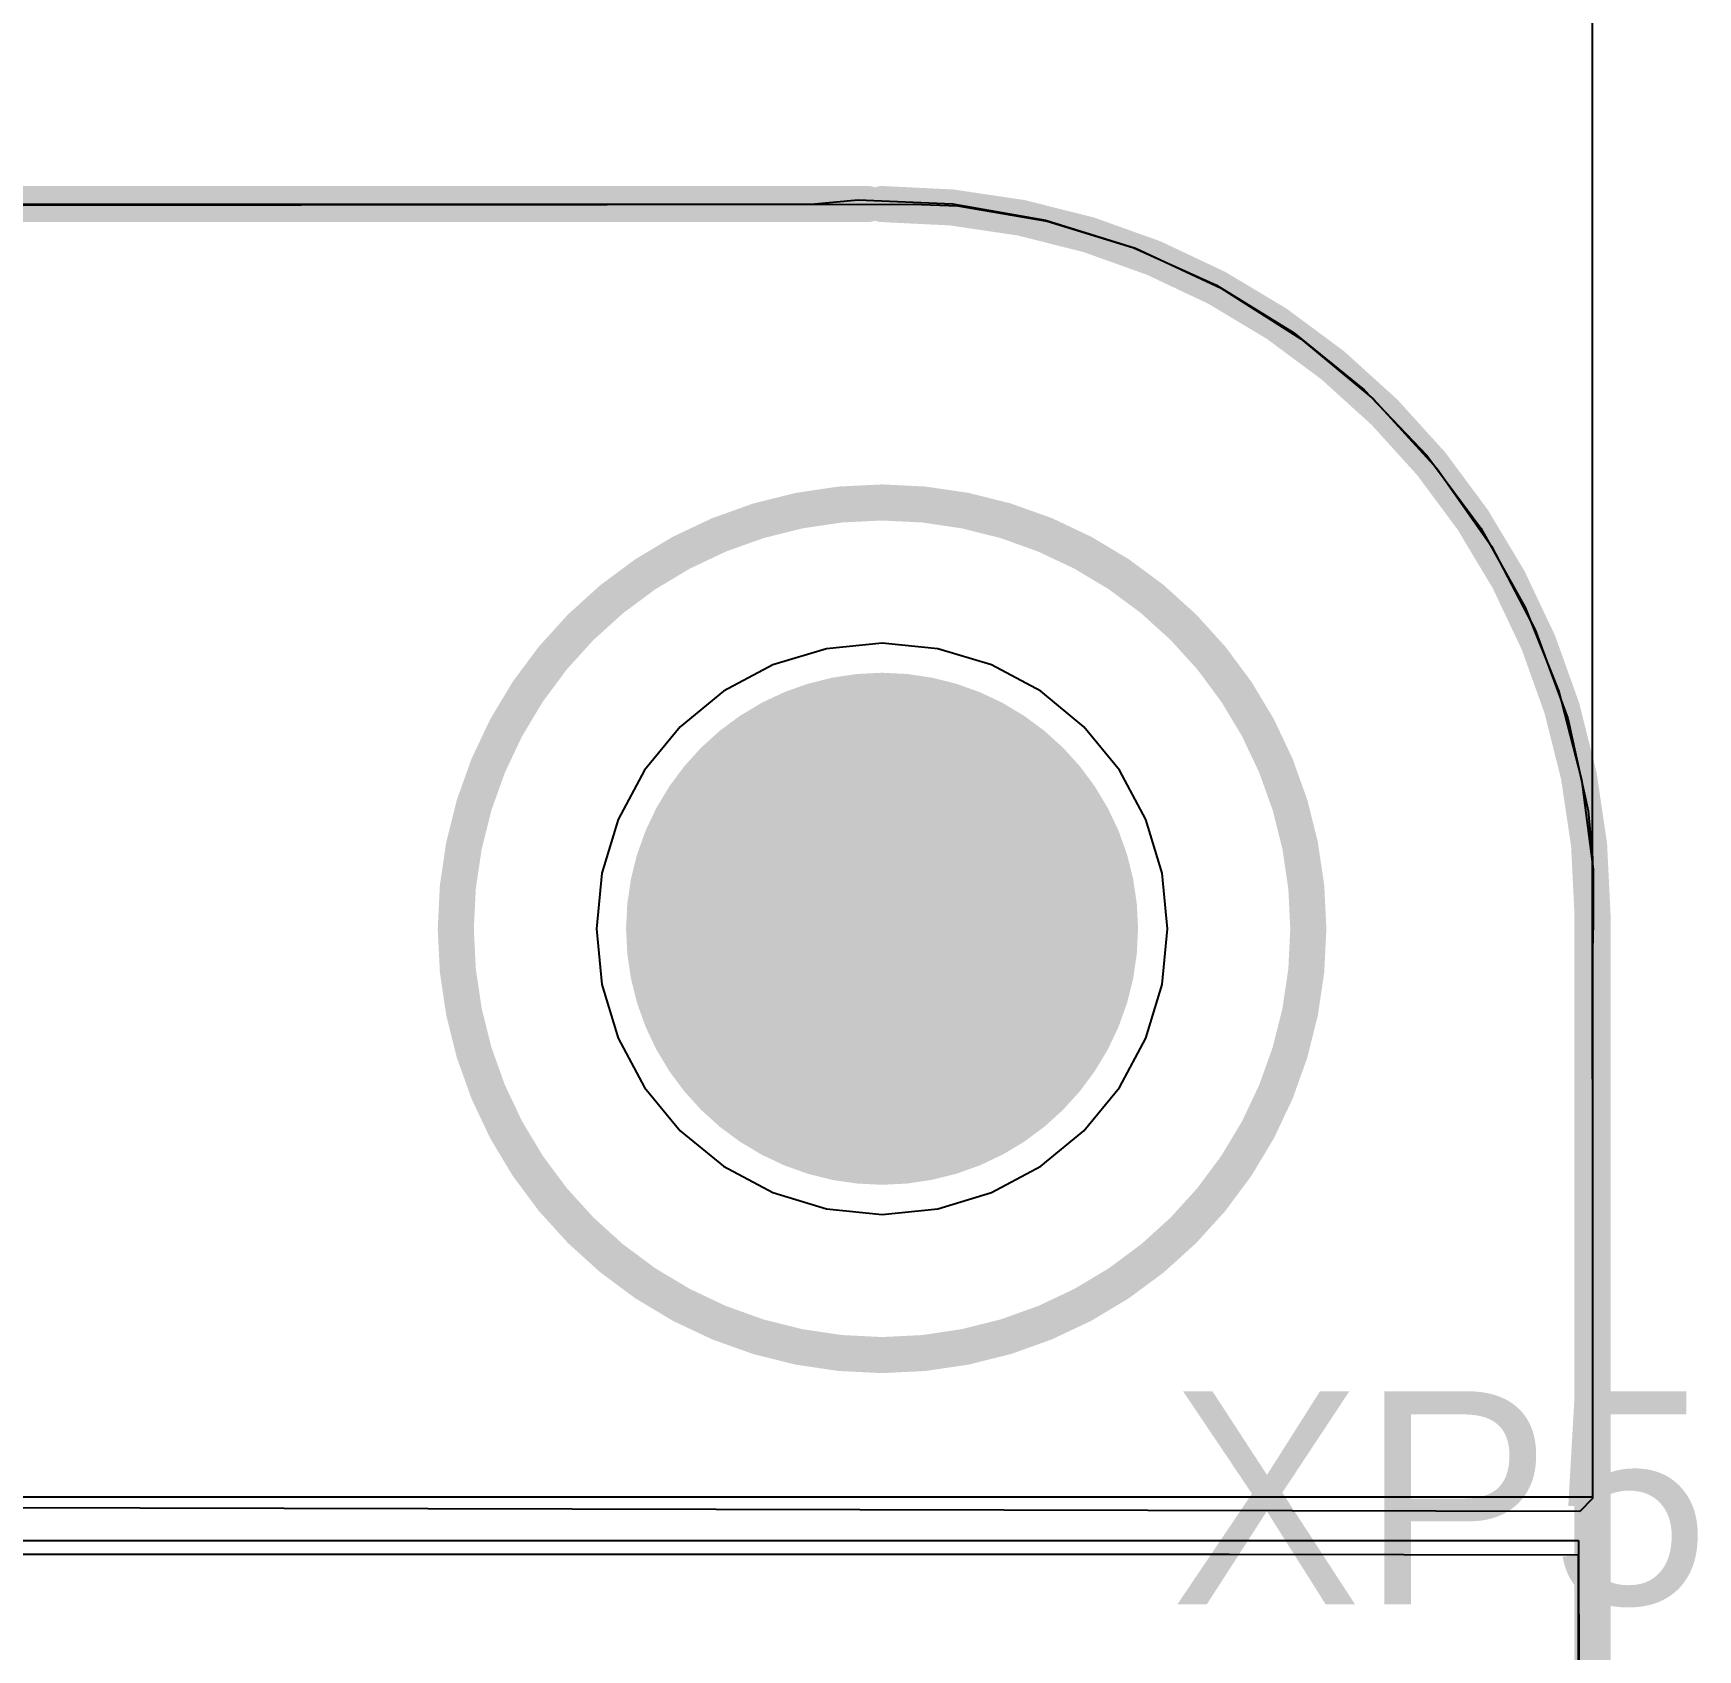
# Model space of a CAD drawing. Header units: millimetres. Extents: x -37 to 96, y -3 to 87.
# Drawn here: x 84.03 to 95.74, y 49.93 to 61.3 of the extents above; entities that cross this region are included whole.
import ezdxf

# ---------------------------------------------------------------- set-up
doc = ezdxf.new("R2010")
doc.units = ezdxf.units.MM
doc.layers.add('AM_5', color=3, linetype='Continuous', lineweight=25)
for name, color, linetype in [('BottomLayer', 5, 'Continuous'), ('BottomSolder', 6, 'Continuous'), ('Mechanical1', 6, 'Continuous'), ('MultiLayer', 9, 'Continuous'), ('PadHoleLayer', 156, 'Continuous'), ('TopLayer', 1, 'Continuous'), ('TopOverlay', 2, 'Continuous'), ('TopSolder', 216, 'Continuous')]:
    doc.layers.add(name, color=color, linetype=linetype)
doc.dimstyles.new('AM_ISO$0', dxfattribs={"dimtxt": 3.5, "dimasz": 3.5, "dimexe": 1, "dimexo": 1, "dimgap": 1.5, "dimtad": 1, "dimdsep": 46, "dimtxsty": 'Standard', "dimcen": 0, "dimclrd": 256, "dimclre": 256, "dimclrt": 2, "dimadec": 0, "dimazin": 2, "dimtp": 0.1, "dimtm": 0.1, "dimtfac": 0.71, "dimtdec": 3, "dimtmove": 0, "dimatfit": 3, "dimfxl": 1, "dimlwd": -1, "dimlwe": -1, "dimarcsym": 1})

# ---------------------------------------------------------------- blocks, each defined once
blk = doc.blocks.new('*D64')
at = {"layer": 'AM_5', "linetype": 'ByBlock', "transparency": 16777216}
for p, q in [((-2.252729185129478e-06, 53.94200231999746), (-6.620235432041009e-05, 82.32962456827204)), ((94.99999316727079, 53.94200231999746), (94.99992921716354, 82.32983857753432)), ((91.49993146990161, 81.3298306929847), (3.499936050365984, 81.32963245282671))]:
    blk.add_line(p, q, dxfattribs=at)
at = {"layer": 'AM_5', "transparency": 16777216}
for points in [[(3.499934736273959, 81.91296578615857), (3.499937364458009, 80.74629911949486), (-6.394962513528062e-05, 81.32962456827457)], [(91.49993015580958, 81.91316402631655), (91.49993278399363, 80.74649735965285), (94.99993146989273, 81.32983857753685)]]:
    blk.add_solid(points, dxfattribs=at)
at = {"layer": 'Defpoints', "color": 0, "transparency": 16777216}
for p in [(-6.394962513528062e-05, 81.32962456827457), (-1.355252715606881e-20, 52.94200232), (94.99999541999996, 52.94200231999999)]:
    blk.add_point(p, dxfattribs=at)
at = {"layer": 'AM_5', "color": 2, "transparency": 16777216, "insert": (47.49992643876394, 84.57973157289746), "char_height": 3.5, "attachment_point": 5, "rotation": 0.00012907187469748038}
blk.add_mtext('95', dxfattribs=at)

msp = doc.modelspace()

# ---------------------------------------------------------------- linework, layer by layer
at = {"layer": 'BottomLayer'}
for p, q in [((51.9346434, 60.09999664), (89.49999626, 60.0999941)), ((89.49999626, 60.0999941), (89.83099127999999, 60.12949112)), ((89.83099127999999, 60.12949112), (90.49501839999999, 60.10157397999999)), ((90.49501839999999, 60.10157397999999), (91.14972118, 59.98722317999999)), ((91.14972118, 59.98722317999999), (91.78389314, 59.78839197999999)), ((91.78389314, 59.78839197999999), (92.38669102, 59.50848398)), ((92.38669102, 59.50848398), (92.94779226, 59.15228962)), ((92.94779226, 59.15228962), (93.45760073999999, 58.72590235999999)), ((93.45760073999999, 58.72590235999999), (93.90739409999999, 58.23661962)), ((93.90739409999999, 58.23661962), (94.2894736, 57.69281324)), ((94.2894736, 57.69281324), (94.59730128, 57.10378724)), ((94.59730128, 57.10378724), (94.82561172, 56.47961779999999)), ((89.60793102, 56.97105954), (89.23093151999998, 56.85669857999999)), ((90.00000033999999, 57.00967515999999), (89.60793102, 56.97105954)), ((90.39206965999999, 56.97105954), (90.00000033999999, 57.00967515999999)), ((90.76906915999999, 56.85669857999999), (90.39206965999999, 56.97105954)), ((89.23093151999998, 56.85669857999999), (88.88348492, 56.67098393999999)), ((91.11651576, 56.67098393999999), (90.76906915999999, 56.85669857999999)), ((88.88348492, 56.67098393999999), (88.57894399999999, 56.42105556)), ((91.42105667999999, 56.42105556), (91.11651576, 56.67098393999999)), ((94.82561172, 56.47961779999999), (94.97049586, 55.8309907)), ((88.57894399999999, 56.42105556), (88.32901561999999, 56.11651464)), ((91.67098505999999, 56.11651464), (91.42105667999999, 56.42105556)), ((88.32901561999999, 56.11651464), (88.14330097999999, 55.76906804)), ((91.8566997, 55.76906804), (91.67098505999999, 56.11651464)), ((88.14330097999999, 55.76906804), (88.02894002, 55.39206853999999)), ((91.97106066, 55.39206853999999), (91.8566997, 55.76906804)), ((94.97049586, 55.8309907), (94.9999878, 55.49999822)), ((94.9999878, 55.49999822), (94.99998526, 55.49999567999999)), ((94.99998526, 55.49999567999999), (94.99999033999998, 55.49999313999999)), ((94.99999033999998, 55.49999313999999), (95.0000005, 50.98990817999999)), ((88.02894002, 55.39206853999999), (87.9903244, 54.99999922)), ((92.00967628, 54.99999922), (91.97106066, 55.39206853999999)), ((87.9903244, 54.99999922), (88.02894002, 54.6079299)), ((91.97106066, 54.6079299), (92.00967628, 54.99999922)), ((88.02894002, 54.6079299), (88.14330097999999, 54.23093040000001)), ((91.8566997, 54.23093040000001), (91.97106066, 54.6079299)), ((88.14330097999999, 54.23093040000001), (88.32901561999999, 53.88348379999999)), ((91.67098505999999, 53.88348379999999), (91.8566997, 54.23093040000001)), ((88.32901561999999, 53.88348379999999), (88.57894399999999, 53.57894288)), ((91.42105667999999, 53.57894288), (91.67098505999999, 53.88348379999999)), ((88.57894399999999, 53.57894288), (88.88348492, 53.3290145)), ((91.11651576, 53.3290145), (91.42105667999999, 53.57894288)), ((88.88348492, 53.3290145), (89.23093151999998, 53.14329986)), ((90.76906915999999, 53.14329986), (91.11651576, 53.3290145)), ((89.23093151999998, 53.14329986), (89.60793102, 53.02893889999999)), ((90.39206965999999, 53.02893889999999), (90.76906915999999, 53.14329986)), ((89.60793102, 53.02893889999999), (90.00000033999999, 52.99032328)), ((90.00000033999999, 52.99032328), (90.39206965999999, 53.02893889999999)), ((94.91009211999999, 50.90020554), (51.59050134, 50.99979131999999)), ((95.0000005, 50.98990817999999), (94.91009211999999, 50.90020554)), ((50.9999996, 50.6000004), (92.44215954, 50.6000004)), ((92.44215954, 50.6000004), (94.90000069999999, 50.5943489)), ((94.90000069999999, 50.5943489), (94.90000323999999, 3.00000162))]:
    msp.add_line(p, q, dxfattribs=at)
at = {"layer": 'BottomLayer', "const_width": 1.69999914}
msp.add_lwpolyline([(89.14999949999999, 54.99999922, 1), (90.85000117999999, 54.99999922, 1)], format="xyb", close=True, dxfattribs=at)
at = {"layer": 'BottomSolder', "const_width": 1.80159914}
msp.add_lwpolyline([(89.0991995, 54.99999922, 1), (90.90080117999999, 54.99999922, 1)], format="xyb", close=True, dxfattribs=at)
at = {"layer": 'Mechanical1', "const_width": 0.254}
for points in [[(4.90000036, 60.09999156), (89.90000054, 60.09999918)], [(95.0000005, 2.40000028), (95.0000005, 55.09999901999999)]]:
    msp.add_lwpolyline(points, dxfattribs=at)
at = {"layer": 'Mechanical1', "const_width": 0.127}
for points in [[(89.83650053999999, 60.09999918, 1), (89.96350054, 60.09999918, 1)], [(89.93650034, 60.0999941, 1), (90.06350034, 60.0999941, 1)], [(94.93649795999998, 55.09999647999999, 1), (95.06349795999999, 55.09999647999999, 1)], [(94.9365005, 55.09999901999999, 1), (95.06350049999999, 55.09999901999999, 1)]]:
    msp.add_lwpolyline(points, format="xyb", close=True, dxfattribs=at)
at = {"layer": 'Mechanical1', "const_width": 0.254}
msp.add_lwpolyline([(90.00000033999999, 60.0999941, -0.4142135623730951), (94.99999796, 55.09999647999999)], format="xyb", dxfattribs=at)
at = {"layer": 'MultiLayer', "const_width": 1.69999914}
msp.add_lwpolyline([(89.14999949999999, 54.99999922, 1), (90.85000117999999, 54.99999922, 1)], format="xyb", close=True, dxfattribs=at)
at = {"layer": 'PadHoleLayer', "const_width": 1.69999914}
msp.add_lwpolyline([(89.14999949999999, 54.99999922, 1), (90.85000117999999, 54.99999922, 1)], format="xyb", close=True, dxfattribs=at)
at = {"layer": 'TopLayer'}
for p, q in [((4.99999762, 59.99999429999999), (90.21443221999999, 60.10025063999999)), ((90.21443221999999, 60.10025063999999), (90.2144373, 60.10024301999999)), ((90.2144373, 60.10024301999999), (90.21443984, 60.10024556)), ((90.21443984, 60.10024556), (90.53320984, 60.08652194)), ((90.53320984, 60.08652194), (91.16210622, 59.97835095999999)), ((91.16210622, 59.97835095999999), (91.77217612, 59.79120122)), ((91.77217612, 59.79120122), (92.3535491, 59.52810802)), ((92.3535491, 59.52810802), (92.89680938, 59.19332332)), ((92.89680938, 59.19332332), (93.39316602, 58.79227256)), ((93.39316602, 58.79227256), (93.83458246, 58.3314429)), ((93.83458246, 58.3314429), (94.21391367999999, 57.81829686)), ((94.21391367999999, 57.81829686), (94.5250205, 57.2611377)), ((94.5250205, 57.2611377), (94.76286864, 56.66899004)), ((89.60793102, 56.97105954), (89.23093151999998, 56.85669857999999)), ((90.00000033999999, 57.00967515999999), (89.60793102, 56.97105954)), ((90.39206965999999, 56.97105954), (90.00000033999999, 57.00967515999999)), ((90.76906915999999, 56.85669857999999), (90.39206965999999, 56.97105954)), ((89.23093151999998, 56.85669857999999), (88.88348492, 56.67098393999999)), ((91.11651576, 56.67098393999999), (90.76906915999999, 56.85669857999999)), ((88.88348492, 56.67098393999999), (88.57894399999999, 56.42105556)), ((91.42105667999999, 56.42105556), (91.11651576, 56.67098393999999)), ((94.76286864, 56.66899004), (94.92360237999999, 56.05143222)), ((88.57894399999999, 56.42105556), (88.32901561999999, 56.11651464)), ((91.67098505999999, 56.11651464), (91.42105667999999, 56.42105556)), ((88.32901561999999, 56.11651464), (88.14330097999999, 55.76906804)), ((91.8566997, 55.76906804), (91.67098505999999, 56.11651464)), ((94.92360237999999, 56.05143222), (95.00462583999999, 55.41846422)), ((88.14330097999999, 55.76906804), (88.02894002, 55.39206853999999)), ((91.97106066, 55.39206853999999), (91.8566997, 55.76906804)), ((95.00462583999999, 55.41846422), (95.00462329999999, 55.09939957999999)), ((88.02894002, 55.39206853999999), (87.9903244, 54.99999922)), ((92.00967628, 54.99999922), (91.97106066, 55.39206853999999)), ((95.00462837999999, 55.07246542), (95.00405434, 55.01860472)), ((95.00462329999999, 55.09939957999999), (95.00462837999999, 55.07246542)), ((87.9903244, 54.99999922), (88.02894002, 54.6079299)), ((91.97106066, 54.6079299), (92.00967628, 54.99999922)), ((95.0028961, 54.96474909999999), (95.00115365999999, 54.9109138)), ((95.00405434, 55.01860472), (95.0028961, 54.96474909999999)), ((95.00115365999999, 54.9109138), (94.99999033999998, 54.88400504)), ((94.99999033999998, 54.88400504), (95.0000005, 50.9999996)), ((88.02894002, 54.6079299), (88.14330097999999, 54.23093040000001)), ((91.8566997, 54.23093040000001), (91.97106066, 54.6079299)), ((88.14330097999999, 54.23093040000001), (88.32901561999999, 53.88348379999999)), ((91.67098505999999, 53.88348379999999), (91.8566997, 54.23093040000001)), ((88.32901561999999, 53.88348379999999), (88.57894399999999, 53.57894288)), ((91.42105667999999, 53.57894288), (91.67098505999999, 53.88348379999999)), ((88.57894399999999, 53.57894288), (88.88348492, 53.3290145)), ((91.11651576, 53.3290145), (91.42105667999999, 53.57894288)), ((88.88348492, 53.3290145), (89.23093151999998, 53.14329986)), ((90.76906915999999, 53.14329986), (91.11651576, 53.3290145)), ((89.23093151999998, 53.14329986), (89.60793102, 53.02893889999999)), ((90.39206965999999, 53.02893889999999), (90.76906915999999, 53.14329986)), ((89.60793102, 53.02893889999999), (90.00000033999999, 52.99032328)), ((90.00000033999999, 52.99032328), (90.39206965999999, 53.02893889999999)), ((95.0000005, 50.9999996), (81.03109778, 50.9999996)), ((81.03109778, 50.69412264), (94.90063062, 50.69412264)), ((94.90063062, 50.69412264), (94.99999288, 2.499995))]:
    msp.add_line(p, q, dxfattribs=at)
at = {"layer": 'TopLayer', "const_width": 1.69999914}
msp.add_lwpolyline([(89.14999949999999, 54.99999922, 1), (90.85000117999999, 54.99999922, 1)], format="xyb", close=True, dxfattribs=at)
at = {"layer": 'TopOverlay'}
for points, const_width in [([(92.99999942, 54.99999922, 1), (87.00000125999999, 54.99999922, 1)], 0.254), ([(86.93650126, 54.99999922, 1), (87.06350126, 54.99999922, 1)], 0.127), ([(92.93649942, 54.99999922, 1), (93.06349942, 54.99999922, 1)], 0.127)]:
    msp.add_lwpolyline(points, format="xyb", close=True, dxfattribs=dict(at, const_width=const_width))
at = {"layer": 'TopSolder', "const_width": 1.80159914}
msp.add_lwpolyline([(89.0991995, 54.99999922, 1), (90.90080117999999, 54.99999922, 1)], format="xyb", close=True, dxfattribs=at)

# ---------------------------------------------------------------- texts
at = {"layer": 'TopOverlay'}
msp.add_text('XP5', height=1.49999954, dxfattribs=at).set_placement((92.03322716, 50.24544688))

# ---------------------------------------------------------------- dimensions: what is measured, and where the dimension line sits
at = {"layer": 'AM_5'}
dim = msp.add_linear_dim(base=(-6.394962513528062e-05, 81.32962456827457), p1=(94.99999541999998, 52.94200231999999), p2=(-1.355252715606881e-20, 52.94200232), angle=0.0001290718746961692, dimstyle='AM_ISO$0', override={"dimpost": ''}, dxfattribs=at)
dim.commit()
dim.dimension.update_dxf_attribs({"geometry": '*D64', "text_midpoint": (47.49992643876394, 84.57973157289746)})

doc.saveas('drawing.dxf')
